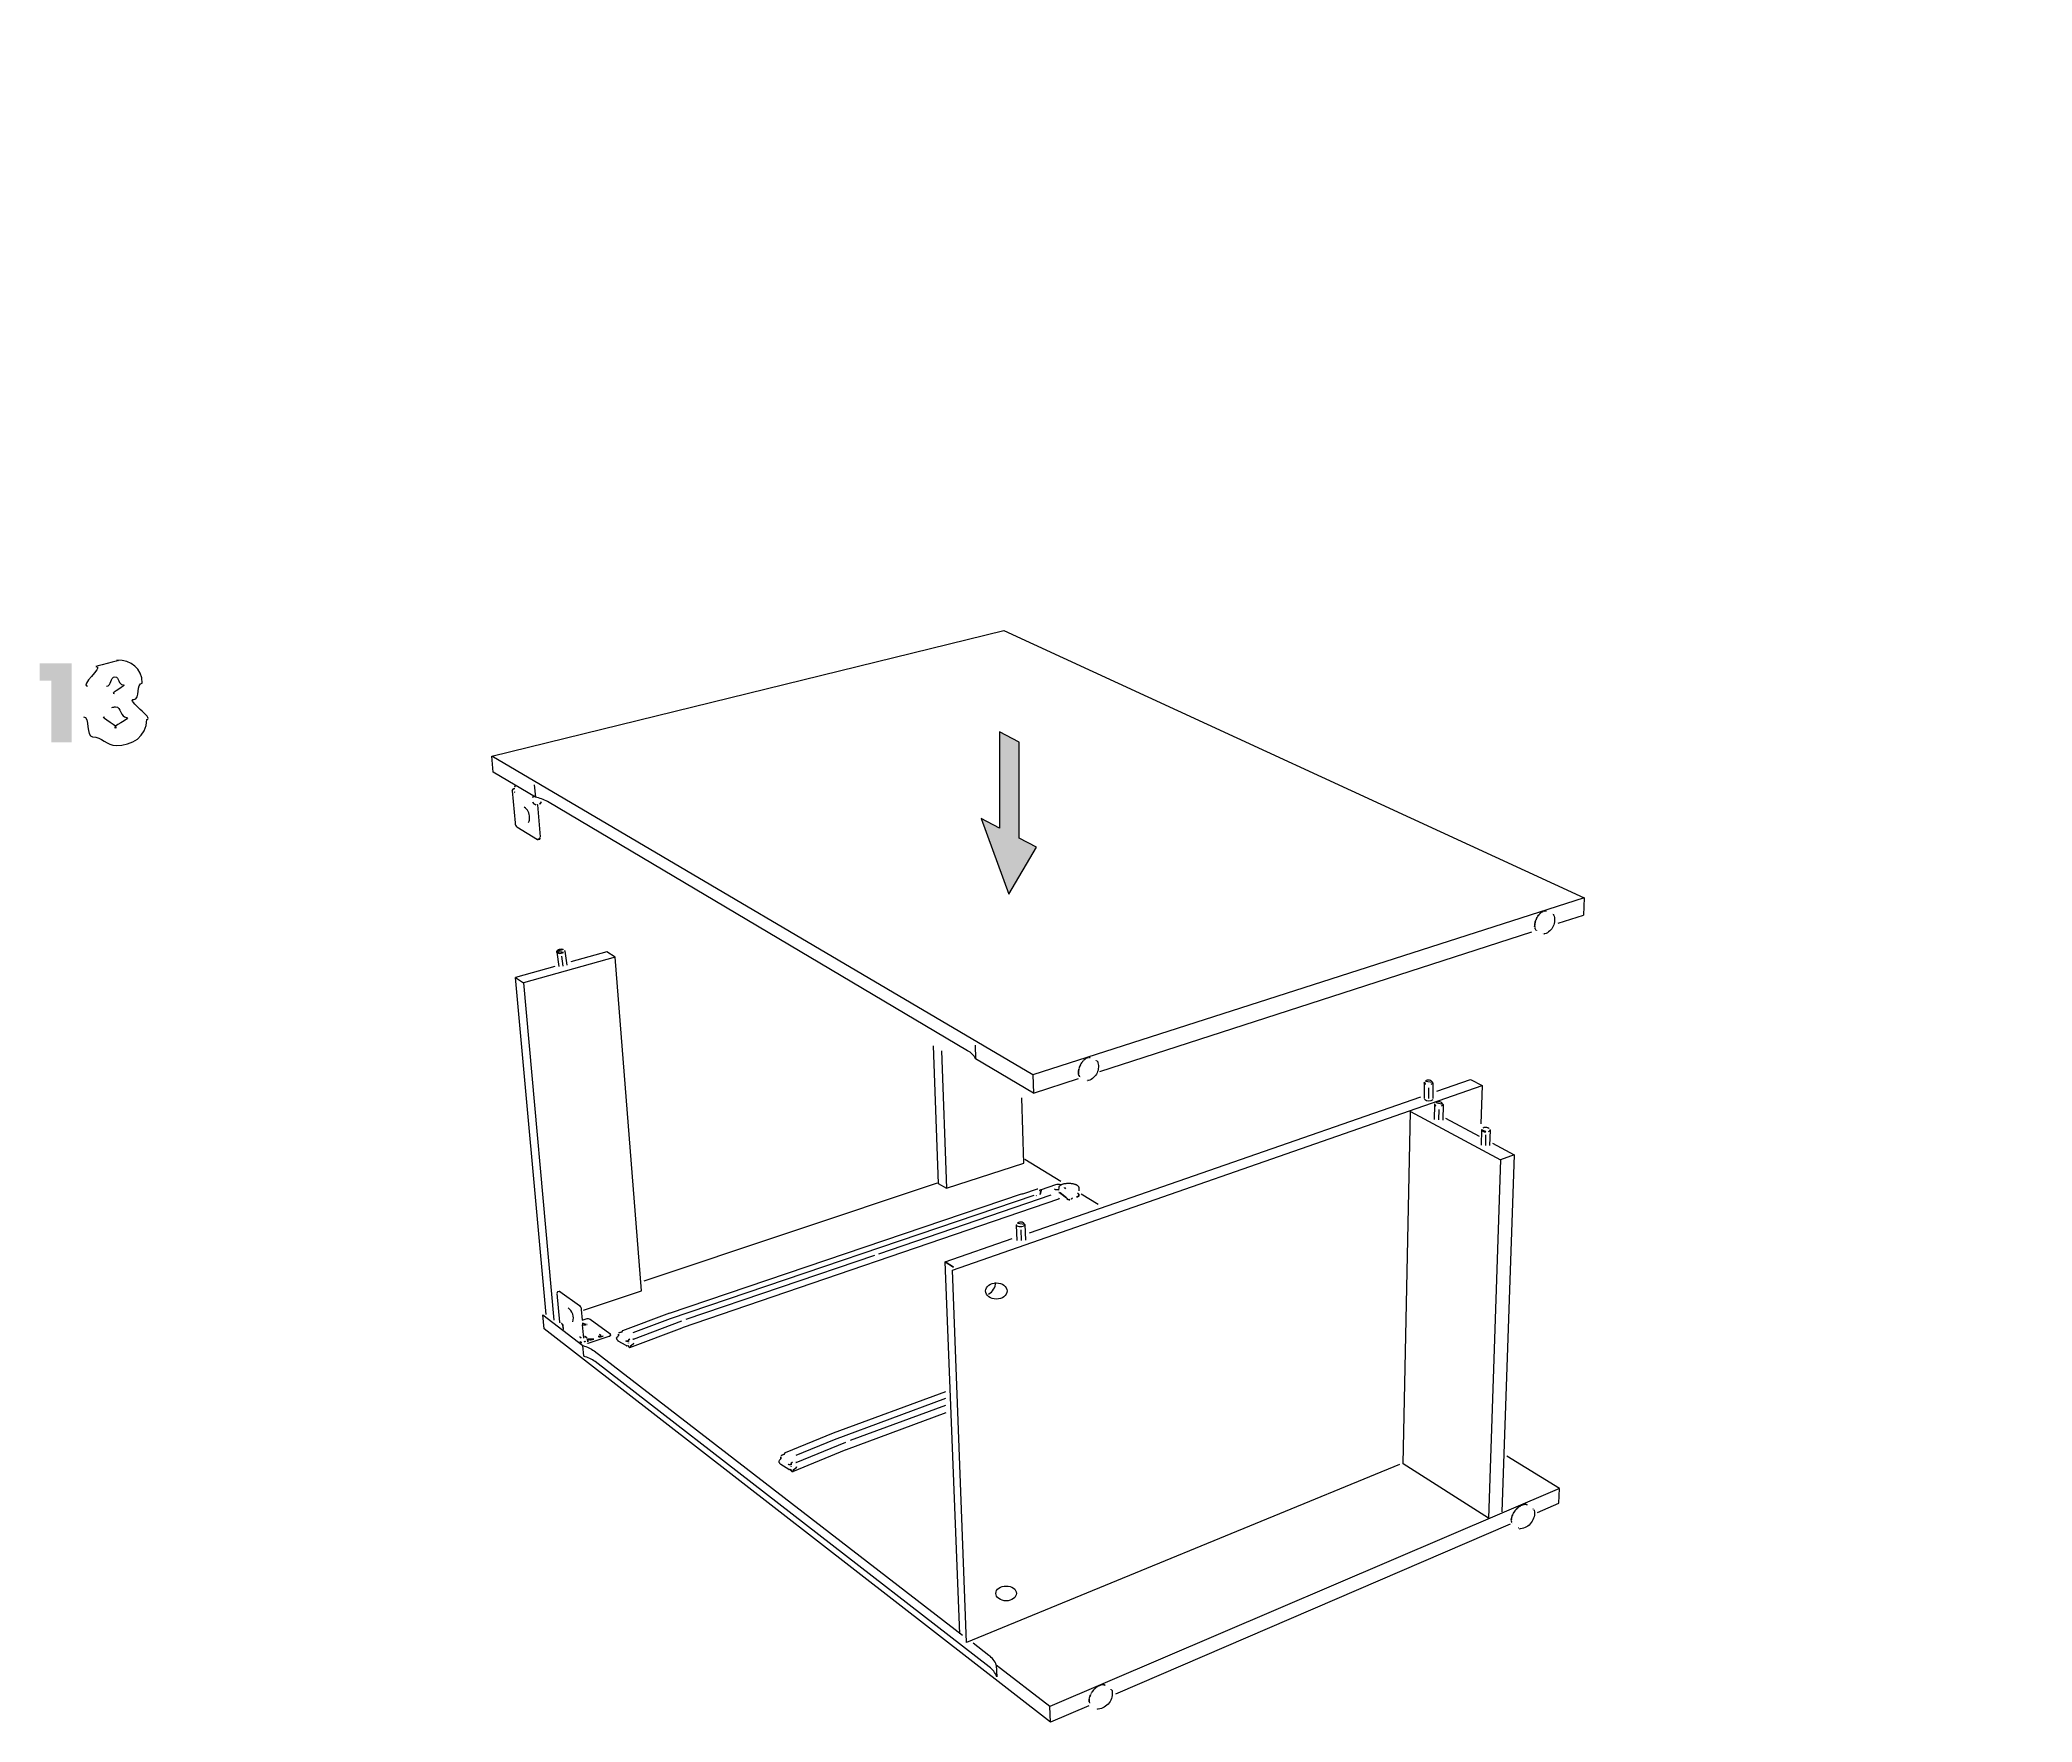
# Model space of a CAD drawing. Header units: metres. Extents: x -30.9 to 24.7, y -10.3 to 6.8.
# Drawn here: x -14.612 to -11.214, y -0.92 to 1.949 of the extents above; entities that cross this region are included whole.
import ezdxf

# ---------------------------------------------------------------- set-up
doc = ezdxf.new("R2010")
doc.units = ezdxf.units.M
doc.header["$MEASUREMENT"] = 0
doc.layers.add('PDF_Working_Num_Penna__7_Num_Penna__7', color=7, linetype='Continuous', lineweight=18)
doc.styles.add('GENERATED_STYLE_1', font='')
doc.styles.get('GENERATED_STYLE_1').set_extended_font_data('Arial')

msp = doc.modelspace()

# ---------------------------------------------------------------- hatches: boundary and pattern name
at = {"layer": 'PDF_Working_Num_Penna__7_Num_Penna__7', "linetype": 'Continuous', "lineweight": 18}
for points in [[(-14.5929, 0.8558), (-14.5929, 0.7504), (-14.5578, 0.7504), (-14.5578, 0.8855), (-14.6123, 0.8855), (-14.6123, 0.8558)], [(-12.9421, 0.5872), (-12.9421, 0.7507), (-12.9754, 0.7683), (-12.9754, 0.6044), (-13.0067, 0.6205), (-12.9596, 0.4918), (-12.9123, 0.5719)]]:
    msp.add_hatch(color=7, dxfattribs=at).paths.add_polyline_path(points)

# ---------------------------------------------------------------- linework, layer by layer
at = {"layer": 'PDF_Working_Num_Penna__7_Num_Penna__7', "color": 7, "linetype": 'Continuous', "lineweight": 18, "flags": 128}
for points in [[(-12.9178, 0.1524), (-13.0164, 0.211, 0.159648), (-13.03, 0.2246), (-13.7465, 0.6496, 0.08361), (-13.7672, 0.657), (-13.839, 0.6997), (-13.8415, 0.7271), (-12.9681, 0.9411), (-11.9786, 0.4852), (-11.9798, 0.456)], [(-13.8066, 0.668), (-13.8017, 0.6132, 0.212842), (-13.7986, 0.6065), (-13.7635, 0.5852)], [(-13.7789, 0.6139, 0.1964), (-13.7771, 0.6226, 0.257965), (-13.7863, 0.6402)], [(-12.0316, 0.4574), (-12.0312, 0.4571), (-12.0309, 0.4569), (-12.0307, 0.4567, -0.430482), (-12.0458, 0.4238), (-12.0465, 0.4239), (-12.0468, 0.4239)], [(-12.8097, 0.2073), (-12.8092, 0.207), (-12.809, 0.2068), (-12.8087, 0.2066, -0.430487), (-12.8239, 0.1737), (-12.8246, 0.1738), (-12.8249, 0.1738)], [(-12.8706, -0.004, 0.133573), (-12.8803, -0.0042), (-12.9046, -0.0124)], [(-13.7288, -0.1861), (-13.7265, -0.1854), (-13.7263, -0.1853), (-13.726, -0.1854), (-13.7257, -0.1855), (-13.7253, -0.1857), (-13.6919, -0.2099, -0.193229), (-13.6889, -0.2164), (-13.6873, -0.2348), (-13.6807, -0.2327, -0.20735), (-13.6736, -0.2331), (-13.6401, -0.2574), (-13.6397, -0.2577), (-13.6395, -0.2581), (-13.6394, -0.2585), (-13.6392, -0.2607)], [(-12.0203, -0.5222), (-12.8896, -0.8939), (-12.9811, -0.8231), (-12.9804, -0.8429, 0.149248), (-12.9931, -0.8263), (-13.6652, -0.3055, 0.095342), (-13.6847, -0.2964), (-13.6862, -0.2783, -0.096061), (-13.6667, -0.2874), (-13.0387, -0.7719)], [(-12.0645, -0.5581), (-12.0641, -0.5586), (-12.0638, -0.5588), (-12.0636, -0.5592, -0.430687), (-12.0872, -0.5909), (-12.0879, -0.5907), (-12.0883, -0.5906)], [(-12.9811, -0.8231, 0.154816), (-12.9937, -0.8066), (-13.0206, -0.7858)], [(-12.7846, -0.8656), (-12.7842, -0.8661), (-12.7839, -0.8663), (-12.7837, -0.8667, -0.430165), (-12.8073, -0.8984), (-12.808, -0.8982), (-12.8084, -0.8981)]]:
    msp.add_lwpolyline(points, format="xyb", dxfattribs=at)
for points in [[(-12.9421, 0.5872), (-12.9421, 0.7507), (-12.9754, 0.7683), (-12.9754, 0.6044), (-13.0067, 0.6205), (-12.9596, 0.4918), (-12.9123, 0.5719)], [(-13.8044, 0.6712), (-13.805, 0.671), (-13.8055, 0.6707), (-13.8059, 0.6703), (-13.8062, 0.6698), (-13.8065, 0.6692), (-13.8066, 0.6687), (-13.8066, 0.668)], [(-13.8044, 0.6712), (-13.8023, 0.6718)], [(-13.8026, 0.6746), (-13.8024, 0.6752), (-13.8021, 0.6757), (-13.8018, 0.6762), (-13.8015, 0.6767)], [(-13.8026, 0.6656), (-13.8024, 0.6656), (-13.8022, 0.6656), (-13.802, 0.6658), (-13.8019, 0.666), (-13.8019, 0.6664)], [(-13.7718, 0.6563), (-13.7717, 0.6569), (-13.7714, 0.6575), (-13.7711, 0.658), (-13.7708, 0.6585)], [(-13.7712, 0.6485), (-13.7711, 0.6481), (-13.771, 0.6476), (-13.7708, 0.6471), (-13.7706, 0.6468), (-13.7704, 0.6464), (-13.7702, 0.6462)], [(-13.7661, 0.6438), (-13.7697, 0.646)], [(-13.7603, 0.6453), (-13.7597, 0.6455), (-13.7591, 0.6459), (-13.7585, 0.6463), (-13.7581, 0.6469), (-13.7577, 0.6475), (-13.7575, 0.6482), (-13.7573, 0.6489)], [(-13.7635, 0.6439), (-13.7635, 0.6441), (-13.7634, 0.6443), (-13.7633, 0.6445), (-13.7631, 0.6446)], [(-13.7635, 0.5852), (-13.7631, 0.585), (-13.7628, 0.5849)], [(-13.7625, 0.5849), (-13.76, 0.5856), (-13.7597, 0.5857), (-13.7594, 0.5859), (-13.7592, 0.5863), (-13.759, 0.5868), (-13.7589, 0.5873), (-13.7588, 0.5879), (-13.7588, 0.5886)], [(-12.0623, 0.4428), (-12.0624, 0.4426), (-12.0625, 0.4424), (-12.0625, 0.4422), (-12.0624, 0.442), (-12.0625, 0.4413)], [(-12.0622, 0.4429), (-12.062, 0.4436)], [(-12.0619, 0.4442), (-12.0619, 0.4444), (-12.0619, 0.4446), (-12.0618, 0.445)], [(-12.0608, 0.4474), (-12.061, 0.4472), (-12.0612, 0.4469), (-12.0612, 0.4467), (-12.0612, 0.4464), (-12.0614, 0.4458)], [(-12.0599, 0.4496), (-12.0601, 0.4495), (-12.0602, 0.4492), (-12.0603, 0.4489), (-12.0603, 0.4487), (-12.0606, 0.4481)], [(-12.0587, 0.4518), (-12.0589, 0.4516), (-12.0591, 0.4515), (-12.0592, 0.4511), (-12.0592, 0.4509), (-12.0596, 0.4503)], [(-12.0575, 0.4538), (-12.0577, 0.4538), (-12.0579, 0.4536), (-12.058, 0.4533), (-12.0581, 0.453), (-12.0585, 0.4524)], [(-12.0562, 0.4558), (-12.0564, 0.4557), (-12.0566, 0.4555), (-12.0567, 0.4553), (-12.0567, 0.455), (-12.0572, 0.4544)], [(-12.0557, 0.4564), (-12.0559, 0.4561)], [(-12.0547, 0.4575), (-12.0549, 0.4575), (-12.0551, 0.4573), (-12.0553, 0.4571), (-12.0553, 0.4568), (-12.0555, 0.4566)], [(-12.0531, 0.4591), (-12.0533, 0.4591), (-12.0535, 0.459), (-12.0537, 0.4588), (-12.0538, 0.4585), (-12.0543, 0.458)], [(-12.0516, 0.4605), (-12.0518, 0.4605), (-12.052, 0.4603), (-12.0521, 0.4601), (-12.0523, 0.4599), (-12.0527, 0.4595)], [(-12.0501, 0.4615), (-12.0504, 0.4614), (-12.0505, 0.4613), (-12.0507, 0.4611), (-12.0512, 0.4607)], [(-12.0485, 0.4624), (-12.0487, 0.4624), (-12.0489, 0.4622), (-12.0491, 0.462), (-12.0495, 0.4618)], [(-12.047, 0.463), (-12.0473, 0.4629), (-12.0475, 0.4627), (-12.048, 0.4625)], [(-12.0456, 0.4633), (-12.0459, 0.4631), (-12.046, 0.463), (-12.0464, 0.4629)], [(-12.0442, 0.4632), (-12.0445, 0.4632), (-12.0446, 0.463), (-12.0449, 0.463)], [(-12.0442, 0.4632), (-12.0433, 0.4628), (-12.0431, 0.463)], [(-12.0329, 0.4582), (-12.033, 0.4584)], [(-12.0628, 0.4387), (-12.0629, 0.4384), (-12.0629, 0.4381), (-12.0629, 0.4379), (-12.0628, 0.4378), (-12.0628, 0.4372)], [(-12.0627, 0.4359), (-12.0629, 0.436), (-12.0629, 0.4362), (-12.0629, 0.4364)], [(-12.0626, 0.4408), (-12.0627, 0.4405), (-12.0628, 0.4402), (-12.0628, 0.44), (-12.0627, 0.4398), (-12.0628, 0.4392)], [(-12.0627, 0.4359), (-12.0626, 0.4354)], [(-12.0625, 0.4342), (-12.0627, 0.4345)], [(-12.0625, 0.4342), (-12.0623, 0.4336)], [(-12.062, 0.4326), (-12.0622, 0.4327), (-12.0622, 0.433)], [(-12.062, 0.4326), (-12.0618, 0.4325), (-12.0616, 0.4321)], [(-12.0614, 0.4313), (-12.0615, 0.4314), (-12.0615, 0.4316)], [(-12.0614, 0.4313), (-12.0611, 0.4311), (-12.0609, 0.4308)], [(-12.0606, 0.4301), (-12.0607, 0.4304)], [(-12.0595, 0.4293), (-12.0597, 0.4295)], [(-12.0493, 0.4248), (-12.0495, 0.4246)], [(-12.0468, 0.4239), (-12.0472, 0.4239)], [(-12.0458, 0.4238), (-12.0456, 0.4238)], [(-12.8342, 0.2057), (-12.8344, 0.2057), (-12.8346, 0.2055), (-12.8347, 0.2052), (-12.8348, 0.2049), (-12.8352, 0.2044)], [(-12.8337, 0.2063), (-12.834, 0.206)], [(-12.8327, 0.2075), (-12.8329, 0.2075), (-12.8331, 0.2073), (-12.8333, 0.207), (-12.8334, 0.2067), (-12.8335, 0.2066)], [(-12.8312, 0.209), (-12.8314, 0.209), (-12.8316, 0.2089), (-12.8317, 0.2087), (-12.8319, 0.2084), (-12.8323, 0.2079)], [(-12.8296, 0.2104), (-12.8298, 0.2104), (-12.83, 0.2103), (-12.8302, 0.2101), (-12.8303, 0.2098), (-12.8307, 0.2094)], [(-12.8281, 0.2114), (-12.8284, 0.2114), (-12.8286, 0.2113), (-12.8287, 0.211), (-12.8292, 0.2107)], [(-12.8266, 0.2123), (-12.8268, 0.2123), (-12.8269, 0.2122), (-12.8271, 0.2119), (-12.8276, 0.2117)], [(-12.8251, 0.2129), (-12.8254, 0.2128), (-12.8256, 0.2126), (-12.826, 0.2124)], [(-12.8236, 0.2132), (-12.8239, 0.2131), (-12.824, 0.2129), (-12.8244, 0.2129)], [(-12.8222, 0.2132), (-12.8225, 0.2131), (-12.8226, 0.213), (-12.8229, 0.213)], [(-12.8222, 0.2132), (-12.8213, 0.2128), (-12.8211, 0.2129)], [(-12.8109, 0.2082), (-12.811, 0.2083)], [(-12.8408, 0.1886), (-12.841, 0.1883), (-12.841, 0.1881), (-12.841, 0.1878), (-12.8408, 0.1877), (-12.8408, 0.1871)], [(-12.8408, 0.1858), (-12.8409, 0.1859), (-12.8409, 0.1861), (-12.8409, 0.1864)], [(-12.8407, 0.1907), (-12.8408, 0.1904), (-12.8408, 0.1901), (-12.8408, 0.1899), (-12.8408, 0.1897), (-12.8408, 0.1892)], [(-12.8408, 0.1858), (-12.8406, 0.1853)], [(-12.8406, 0.1841), (-12.8407, 0.1845)], [(-12.8406, 0.1841), (-12.8403, 0.1836)], [(-12.8403, 0.1927), (-12.8405, 0.1925), (-12.8405, 0.1923), (-12.8405, 0.1921), (-12.8404, 0.1919), (-12.8405, 0.1913)], [(-12.8403, 0.1929), (-12.8401, 0.1935)], [(-12.8401, 0.1825), (-12.8402, 0.1826), (-12.8402, 0.1829)], [(-12.8401, 0.1825), (-12.8399, 0.1824), (-12.8397, 0.1821)], [(-12.8399, 0.1941), (-12.84, 0.1943), (-12.8399, 0.1946), (-12.8398, 0.1949)], [(-12.8388, 0.1973), (-12.839, 0.1971), (-12.8392, 0.1969), (-12.8393, 0.1966), (-12.8392, 0.1964), (-12.8395, 0.1957)], [(-12.8394, 0.1812), (-12.8395, 0.1813), (-12.8395, 0.1815)], [(-12.8394, 0.1812), (-12.8391, 0.181), (-12.8389, 0.1808)], [(-12.8386, 0.1801), (-12.8388, 0.1803)], [(-12.838, 0.1996), (-12.8381, 0.1994), (-12.8383, 0.1991), (-12.8384, 0.1989), (-12.8384, 0.1986), (-12.8386, 0.198)], [(-12.8376, 0.1793), (-12.8377, 0.1794)], [(-12.8368, 0.2018), (-12.837, 0.2016), (-12.8372, 0.2014), (-12.8373, 0.2011), (-12.8373, 0.2008), (-12.8376, 0.2002)], [(-12.8356, 0.2038), (-12.8358, 0.2037), (-12.836, 0.2035), (-12.8361, 0.2032), (-12.8361, 0.2029), (-12.8365, 0.2024)], [(-12.8273, 0.1747), (-12.8275, 0.1746)], [(-12.8249, 0.1738), (-12.8253, 0.1738)], [(-12.8239, 0.1737), (-12.8237, 0.1738)], [(-12.9369, -0.0194), (-12.9373, -0.0193), (-12.9376, -0.0193)], [(-12.9365, -0.0202), (-12.9366, -0.0195)], [(-12.9129, -0.0225), (-12.9125, -0.0226)], [(-12.9072, -0.0133), (-12.9071, -0.0135), (-12.9069, -0.0135)], [(-12.907, -0.0132), (-12.905, -0.0125)], [(-12.9048, -0.0133), (-12.9064, -0.0208)], [(-12.905, -0.0125), (-12.9048, -0.0124)], [(-12.8741, -0.0169), (-12.8745, -0.017)], [(-12.8743, -0.028), (-12.8741, -0.0279), (-12.874, -0.0277), (-12.8739, -0.0274), (-12.8738, -0.0271), (-12.8738, -0.0267)], [(-12.8613, -0.0265), (-12.872, -0.0179), (-12.8725, -0.0176), (-12.873, -0.0173), (-12.8735, -0.0171)], [(-12.8629, -0.0106), (-12.8635, -0.0102), (-12.8639, -0.0099), (-12.8643, -0.0095), (-12.8646, -0.0092), (-12.8647, -0.0088)], [(-12.8602, -0.0272), (-12.8606, -0.027), (-12.8609, -0.0267)], [(-12.8606, -0.0281), (-12.8603, -0.0283), (-12.8601, -0.0284), (-12.8598, -0.0285), (-12.8596, -0.0286), (-12.8593, -0.0287), (-12.859, -0.0288), (-12.8587, -0.0291), (-12.8583, -0.0293), (-12.8579, -0.0295)], [(-12.8574, -0.0295), (-12.8569, -0.0295), (-12.8564, -0.0295), (-12.8559, -0.0294), (-12.8554, -0.0292)], [(-12.8535, -0.0286), (-12.8531, -0.0284), (-12.8527, -0.0282), (-12.8522, -0.0279), (-12.8519, -0.0275), (-12.8515, -0.0271), (-12.851, -0.0265)], [(-12.8439, -0.0246), (-12.8441, -0.0245)], [(-12.8422, -0.0246), (-12.8423, -0.0247), (-12.8427, -0.0248), (-12.843, -0.0248), (-12.8432, -0.0248), (-12.8436, -0.0248), (-12.8439, -0.0246)], [(-12.8427, -0.0182), (-12.8422, -0.0185), (-12.8416, -0.0188), (-12.8411, -0.0192), (-12.8407, -0.0196), (-12.8404, -0.02), (-12.8402, -0.0204)], [(-12.8402, -0.0209), (-12.8402, -0.0225), (-12.8403, -0.0228), (-12.8405, -0.0232), (-12.8408, -0.0236), (-12.8411, -0.024), (-12.8416, -0.0243)], [(-13.0682, -0.1353), (-13.0543, -0.1445)], [(-13.7288, -0.1861), (-13.7291, -0.1863), (-13.7293, -0.1865), (-13.7296, -0.1869), (-13.7297, -0.1874), (-13.7298, -0.1879), (-13.7298, -0.1885)], [(-13.722, -0.2407), (-13.7222, -0.2406), (-13.7224, -0.2406), (-13.7225, -0.2409), (-13.7224, -0.2412), (-13.7222, -0.2413), (-13.7221, -0.2414)], [(-13.7206, -0.2432), (-13.7206, -0.2429), (-13.7207, -0.2425), (-13.7208, -0.2421), (-13.721, -0.2418), (-13.7214, -0.2418), (-13.7217, -0.2417)], [(-13.721, -0.2418), (-13.7212, -0.2415), (-13.7214, -0.2412), (-13.7215, -0.2411)], [(-13.7206, -0.2432), (-13.7199, -0.2501), (-13.7196, -0.2506), (-13.7193, -0.2509)], [(-13.6907, -0.2636), (-13.6909, -0.2635), (-13.6912, -0.2635), (-13.6913, -0.2636), (-13.6914, -0.2638), (-13.6915, -0.2642)], [(-13.6908, -0.2714), (-13.6906, -0.2718), (-13.6903, -0.2722)], [(-13.6907, -0.2636), (-13.6903, -0.264), (-13.6901, -0.2642), (-13.69, -0.2644), (-13.6898, -0.2646), (-13.6896, -0.2649), (-13.6893, -0.2653), (-13.6892, -0.2655), (-13.6891, -0.2656), (-13.6889, -0.2658)], [(-13.6868, -0.2399), (-13.6866, -0.2429), (-13.6856, -0.243), (-13.6845, -0.2431), (-13.6835, -0.243), (-13.6824, -0.2429), (-13.6814, -0.2428), (-13.6804, -0.2425)], [(-13.6838, -0.2715), (-13.6834, -0.2714), (-13.6829, -0.2714), (-13.6824, -0.2714), (-13.6821, -0.2718)], [(-13.6792, -0.2651), (-13.6817, -0.2632), (-13.6821, -0.2629), (-13.6826, -0.2628), (-13.6831, -0.2627), (-13.6836, -0.2628)], [(-13.6824, -0.2714), (-13.6826, -0.2709), (-13.6827, -0.2704)], [(-13.6794, -0.2422), (-13.679, -0.2421)], [(-13.6782, -0.2668), (-13.6778, -0.2716), (-13.6777, -0.2718), (-13.6776, -0.272)], [(-13.6577, -0.2594), (-13.6557, -0.2606)], [(-13.6392, -0.2607), (-13.6392, -0.2611), (-13.6394, -0.2615), (-13.6397, -0.2618), (-13.6401, -0.2622), (-13.6406, -0.2625), (-13.6412, -0.2628)], [(-13.6257, -0.2621), (-13.6285, -0.2643), (-13.6286, -0.2646)], [(-13.6254, -0.2618), (-13.6254, -0.2613), (-13.6254, -0.2608), (-13.6254, -0.2603), (-13.6254, -0.2598), (-13.6254, -0.2594), (-13.6254, -0.259), (-13.6254, -0.2587)], [(-13.625, -0.2566), (-13.6194, -0.2545)], [(-13.6186, -0.2528), (-13.6189, -0.2529), (-13.619, -0.2531), (-13.6192, -0.2534), (-13.6193, -0.2537), (-13.6194, -0.254)], [(-13.6128, -0.2704), (-13.6135, -0.2701)], [(-13.6086, -0.2698), (-13.6085, -0.2712), (-13.6095, -0.2712), (-13.6104, -0.271), (-13.6113, -0.2709), (-13.6121, -0.2707)], [(-13.6086, -0.2698), (-13.6086, -0.2694)], [(-13.6084, -0.269), (-13.6079, -0.268), (-13.6076, -0.2677), (-13.6073, -0.2674), (-13.6069, -0.2672), (-13.6065, -0.267), (-13.606, -0.267)], [(-13.6, -0.2673), (-13.6003, -0.2674), (-13.6005, -0.2674), (-13.6008, -0.2674)], [(-13.69, -0.2724), (-13.6896, -0.2727), (-13.6891, -0.2729), (-13.6886, -0.2729), (-13.6881, -0.2729)], [(-13.6791, -0.2741), (-13.6787, -0.2743), (-13.6781, -0.2745)], [(-13.6121, -0.2782), (-13.6117, -0.2784), (-13.6114, -0.2785), (-13.611, -0.2785)], [(-13.6107, -0.2784), (-13.6099, -0.2781), (-13.6102, -0.2781)], [(-13.6107, -0.2784), (-13.6105, -0.2783)], [(-13.6071, -0.2811), (-13.6075, -0.2808), (-13.6079, -0.2804), (-13.6083, -0.28), (-13.6086, -0.2795), (-13.609, -0.279), (-13.6092, -0.2787), (-13.6094, -0.2784), (-13.6097, -0.2782)], [(-13.6085, -0.2742), (-13.6085, -0.2739), (-13.6084, -0.2736), (-13.6084, -0.2734)], [(-13.6071, -0.2811), (-13.6067, -0.2813), (-13.6063, -0.2814), (-13.6059, -0.2814)], [(-13.6055, -0.2813), (-13.6052, -0.2812), (-13.605, -0.2809), (-13.6048, -0.2806), (-13.6046, -0.2802), (-13.6045, -0.2798)], [(-13.6002, -0.2755), (-13.6046, -0.2791), (-13.6046, -0.2789), (-13.6047, -0.2786), (-13.6048, -0.2784)], [(-13.6002, -0.2755), (-13.5999, -0.2753), (-13.5996, -0.2749), (-13.5995, -0.2746), (-13.5993, -0.2743)], [(-13.3487, -0.4716), (-13.3515, -0.4741), (-13.3516, -0.4744)], [(-13.3484, -0.4713), (-13.3485, -0.4715)], [(-13.3484, -0.4713), (-13.3484, -0.4708), (-13.3484, -0.4703), (-13.3484, -0.4697), (-13.3484, -0.4691), (-13.3484, -0.4687), (-13.3484, -0.4682), (-13.3484, -0.4679)], [(-13.3482, -0.4659), (-13.348, -0.4656)], [(-13.3479, -0.4655), (-13.3422, -0.4632)], [(-13.3414, -0.4613), (-13.3417, -0.4615), (-13.3418, -0.4617), (-13.342, -0.4619), (-13.3421, -0.4623), (-13.3422, -0.4627)], [(-13.3354, -0.4809), (-13.3361, -0.4806)], [(-13.3311, -0.4803), (-13.331, -0.4818), (-13.332, -0.4818), (-13.3329, -0.4816), (-13.3339, -0.4814), (-13.3347, -0.4812)], [(-13.3347, -0.4896), (-13.3343, -0.4898), (-13.334, -0.4899), (-13.3336, -0.4899)], [(-13.3333, -0.4898), (-13.3331, -0.4898)], [(-13.3332, -0.4898), (-13.3325, -0.4895), (-13.3327, -0.4895)], [(-13.3296, -0.4928), (-13.33, -0.4925), (-13.3304, -0.4921), (-13.3308, -0.4916), (-13.3312, -0.4911), (-13.3315, -0.4905), (-13.3317, -0.4902), (-13.332, -0.4899), (-13.3322, -0.4896)], [(-13.3311, -0.4803), (-13.3311, -0.4798)], [(-13.331, -0.4851), (-13.331, -0.4848), (-13.331, -0.4845), (-13.331, -0.4842)], [(-13.3309, -0.4794), (-13.3304, -0.4783), (-13.3301, -0.4779), (-13.3298, -0.4776), (-13.3294, -0.4773), (-13.3289, -0.4772), (-13.3284, -0.4771)], [(-13.3296, -0.4928), (-13.3291, -0.493), (-13.3287, -0.4932), (-13.3283, -0.4932)], [(-13.328, -0.4931), (-13.3277, -0.4929), (-13.3274, -0.4926), (-13.3272, -0.4923), (-13.327, -0.4919), (-13.327, -0.4913)], [(-13.3225, -0.4866), (-13.327, -0.4906), (-13.327, -0.4904), (-13.3271, -0.4901), (-13.3272, -0.4898)], [(-13.3223, -0.4774), (-13.3226, -0.4775), (-13.3229, -0.4775), (-13.3231, -0.4775)], [(-13.3225, -0.4866), (-13.3222, -0.4863), (-13.3219, -0.486), (-13.3217, -0.4856), (-13.3216, -0.4852)], [(-12.1027, -0.5761), (-12.1028, -0.5756)], [(-12.1026, -0.5742), (-12.1027, -0.574), (-12.1027, -0.5738), (-12.1026, -0.5735)], [(-12.1027, -0.5761), (-12.1026, -0.5767)], [(-12.1026, -0.5779), (-12.1027, -0.5777), (-12.1026, -0.5774)], [(-12.1026, -0.5742), (-12.1025, -0.5748)], [(-12.102, -0.5712), (-12.1022, -0.5715), (-12.1023, -0.5717), (-12.1023, -0.572), (-12.1022, -0.5722), (-12.1023, -0.5728)], [(-12.1014, -0.569), (-12.1015, -0.5692), (-12.1017, -0.5696), (-12.1017, -0.5698), (-12.1017, -0.57), (-12.1019, -0.5706)], [(-12.1006, -0.5669), (-12.1007, -0.5671), (-12.1008, -0.5673), (-12.1009, -0.5675), (-12.1008, -0.5678), (-12.1011, -0.5684)], [(-12.1005, -0.5667), (-12.1001, -0.5661)], [(-12.0998, -0.5655), (-12.0998, -0.5652), (-12.0997, -0.565), (-12.0995, -0.5647)], [(-12.0979, -0.5623), (-12.0982, -0.5624), (-12.0984, -0.5627), (-12.0985, -0.5629), (-12.0985, -0.5632), (-12.0989, -0.5639)], [(-12.0965, -0.5601), (-12.0967, -0.5602), (-12.0969, -0.5605), (-12.0971, -0.5607), (-12.0971, -0.561), (-12.0975, -0.5616)], [(-12.0947, -0.558), (-12.095, -0.5582), (-12.0952, -0.5583), (-12.0954, -0.5586), (-12.0955, -0.5589), (-12.096, -0.5595)], [(-12.093, -0.5561), (-12.0932, -0.5562), (-12.0934, -0.5563), (-12.0936, -0.5566), (-12.0938, -0.5569), (-12.0943, -0.5574)], [(-12.0911, -0.5544), (-12.0913, -0.5544), (-12.0916, -0.5546), (-12.0917, -0.5548), (-12.0919, -0.5551), (-12.0925, -0.5556)], [(-12.0891, -0.5528), (-12.0893, -0.5528), (-12.0896, -0.5529), (-12.0898, -0.5532), (-12.0899, -0.5534), (-12.0902, -0.5536), (-12.0904, -0.5538), (-12.0908, -0.5541)], [(-12.0871, -0.5515), (-12.0873, -0.5515), (-12.0875, -0.5516), (-12.0878, -0.5517), (-12.088, -0.552), (-12.0885, -0.5524)], [(-12.0851, -0.5504), (-12.0853, -0.5503), (-12.0856, -0.5504), (-12.0858, -0.5506), (-12.086, -0.5509), (-12.0865, -0.5512)], [(-12.0833, -0.5496), (-12.0836, -0.5496), (-12.0838, -0.5497), (-12.084, -0.5499), (-12.0846, -0.5502)], [(-12.0814, -0.549), (-12.0816, -0.549), (-12.0819, -0.5491), (-12.0821, -0.5493), (-12.0826, -0.5494)], [(-12.0797, -0.5487), (-12.08, -0.5488), (-12.0803, -0.5489), (-12.0808, -0.5491)], [(-12.078, -0.5487), (-12.0784, -0.5488), (-12.0786, -0.5489), (-12.079, -0.5489)], [(-12.0766, -0.5491), (-12.0769, -0.5491), (-12.0771, -0.5492), (-12.0773, -0.5491)], [(-12.0766, -0.5491), (-12.0757, -0.5497), (-12.0755, -0.5496)], [(-12.0656, -0.557), (-12.0657, -0.5568)], [(-12.1026, -0.5779), (-12.1024, -0.5781), (-12.1023, -0.5784)], [(-12.1022, -0.5794), (-12.1023, -0.5793), (-12.1022, -0.5791)], [(-12.1022, -0.5794), (-12.1019, -0.5797), (-12.1017, -0.58)], [(-12.1016, -0.5808), (-12.1017, -0.5805)], [(-12.1006, -0.5819), (-12.1008, -0.5817)], [(-12.0907, -0.5891), (-12.0909, -0.5892)], [(-12.0883, -0.5906), (-12.0887, -0.5905)], [(-12.0872, -0.5909), (-12.087, -0.5909)], [(-12.8228, -0.8836), (-12.8229, -0.8831)], [(-12.8227, -0.8817), (-12.8228, -0.8815), (-12.8228, -0.8813), (-12.8227, -0.881)], [(-12.8227, -0.8817), (-12.8227, -0.8823)], [(-12.8221, -0.8787), (-12.8223, -0.879), (-12.8224, -0.8792), (-12.8224, -0.8795), (-12.8223, -0.8796), (-12.8224, -0.8803)], [(-12.8215, -0.8765), (-12.8216, -0.8767), (-12.8218, -0.8771), (-12.8218, -0.8773), (-12.8218, -0.8775), (-12.8219, -0.8781)], [(-12.8207, -0.8744), (-12.8208, -0.8746), (-12.8209, -0.8748), (-12.821, -0.875), (-12.8209, -0.8752), (-12.8212, -0.8759)], [(-12.8206, -0.8743), (-12.8202, -0.8736)], [(-12.8199, -0.873), (-12.8199, -0.8727), (-12.8198, -0.8725), (-12.8196, -0.8722)], [(-12.818, -0.8698), (-12.8183, -0.8699), (-12.8185, -0.8702), (-12.8186, -0.8704), (-12.8186, -0.8707), (-12.819, -0.8713)], [(-12.8166, -0.8676), (-12.8168, -0.8677), (-12.817, -0.868), (-12.8172, -0.8682), (-12.8172, -0.8685), (-12.8176, -0.8691)], [(-12.8148, -0.8655), (-12.8151, -0.8657), (-12.8153, -0.8658), (-12.8155, -0.8661), (-12.8156, -0.8664), (-12.8161, -0.867)], [(-12.8131, -0.8636), (-12.8133, -0.8637), (-12.8135, -0.8638), (-12.8137, -0.8641), (-12.8139, -0.8644), (-12.8144, -0.8649)], [(-12.8112, -0.8619), (-12.8114, -0.8619), (-12.8117, -0.8621), (-12.8118, -0.8623), (-12.812, -0.8626), (-12.8126, -0.8631)], [(-12.8105, -0.8613), (-12.8109, -0.8616)], [(-12.8092, -0.8603), (-12.8094, -0.8603), (-12.8097, -0.8604), (-12.8099, -0.8607), (-12.81, -0.8609), (-12.8103, -0.8611)], [(-12.8072, -0.859), (-12.8074, -0.859), (-12.8076, -0.8591), (-12.8079, -0.8592), (-12.8081, -0.8595), (-12.8086, -0.8599)], [(-12.8052, -0.8579), (-12.8054, -0.8578), (-12.8057, -0.8579), (-12.8059, -0.8581), (-12.8061, -0.8583), (-12.8067, -0.8587)], [(-12.8034, -0.8571), (-12.8037, -0.8571), (-12.8039, -0.8572), (-12.8041, -0.8574), (-12.8047, -0.8577)], [(-12.8015, -0.8565), (-12.8017, -0.8565), (-12.802, -0.8566), (-12.8022, -0.8568), (-12.8027, -0.8569)], [(-12.7998, -0.8562), (-12.8001, -0.8563), (-12.8004, -0.8564), (-12.8009, -0.8566)], [(-12.7981, -0.8562), (-12.7985, -0.8563), (-12.7987, -0.8564), (-12.7991, -0.8564)], [(-12.7967, -0.8566), (-12.797, -0.8566), (-12.7972, -0.8567), (-12.7974, -0.8566)], [(-12.7967, -0.8566), (-12.7958, -0.8572), (-12.7955, -0.8571)], [(-12.7857, -0.8645), (-12.7858, -0.8643)], [(-12.8228, -0.8836), (-12.8227, -0.8842)], [(-12.8227, -0.8854), (-12.8228, -0.8852), (-12.8227, -0.8849)], [(-12.8227, -0.8854), (-12.8225, -0.8855), (-12.8224, -0.8859)], [(-12.8223, -0.8869), (-12.8224, -0.8868), (-12.8223, -0.8866)], [(-12.8223, -0.8869), (-12.822, -0.8872), (-12.8218, -0.8875)], [(-12.8217, -0.8883), (-12.8218, -0.888)], [(-12.8207, -0.8894), (-12.8209, -0.8893)], [(-12.8108, -0.8966), (-12.811, -0.8967)], [(-12.8084, -0.8981), (-12.8088, -0.898)], [(-12.8073, -0.8984), (-12.8071, -0.8984)]]:
    msp.add_lwpolyline(points, close=True, dxfattribs=at)
for points in [[(-12.9187, 0.1838), (-13.8415, 0.7271)], [(-13.769, 0.6779), (-13.7672, 0.657)], [(-13.7635, 0.6439), (-13.7588, 0.5893)], [(-11.9786, 0.4852), (-12.9187, 0.1838), (-12.9178, 0.1524)], [(-12.0228, 0.442), (-11.9798, 0.456)], [(-12.8042, 0.1891), (-12.0678, 0.4275)], [(-13.6309, 0.3843), (-13.7872, 0.3405)], [(-13.7306, 0.3928), (-13.7272, 0.3683)], [(-13.7227, 0.386), (-13.7204, 0.3691)], [(-13.7169, 0.3947), (-13.7136, 0.3704)], [(-13.5859, -0.1848), (-13.6309, 0.3843), (-13.645, 0.3933), (-13.7068, 0.376)], [(-13.7337, 0.3685), (-13.8011, 0.3497)], [(-13.8011, 0.3497), (-13.7872, 0.3405), (-13.7354, -0.2347)], [(-13.7488, -0.225), (-13.8011, 0.3497)], [(-13.0889, 0.2332), (-13.0801, -0.0015)], [(-13.0744, 0.2242), (-13.0658, -0.01)], [(-13.0172, 0.2342), (-13.0164, 0.211)], [(-12.9178, 0.1524), (-12.8407, 0.1773)], [(-12.2368, 0.17), (-12.2365, 0.1434)], [(-12.2296, 0.1559), (-12.1723, 0.1756)], [(-12.1723, 0.1756), (-12.1526, 0.1654)], [(-13.0556, -0.1494), (-12.1526, 0.1654)], [(-12.9339, 0.033), (-12.9373, 0.1441)], [(-12.9247, -0.0857), (-12.2568, 0.1458)], [(-12.2516, 0.1698), (-12.2513, 0.1434)], [(-12.2441, 0.1615), (-12.2439, 0.1432)], [(-12.1526, 0.1654), (-12.1546, 0.0999)], [(-12.2873, -0.4798), (-12.2747, 0.121)], [(-12.2745, 0.1212), (-12.1213, 0.0385)], [(-12.2337, 0.1331), (-12.2345, 0.1072)], [(-12.2266, 0.1246), (-12.2271, 0.1066)], [(-12.2189, 0.1327), (-12.2197, 0.1065)], [(-12.2152, 0.1098), (-12.1576, 0.079)], [(-12.1537, 0.0896), (-12.1544, 0.0636)], [(-12.1465, 0.0811), (-12.147, 0.0631)], [(-12.1389, 0.0891), (-12.1397, 0.063)], [(-12.871, 0.0014), (-12.9326, 0.0393)], [(-12.1213, 0.0385), (-12.1418, -0.5726)], [(-12.135, 0.0668), (-12.0977, 0.0469)], [(-12.0977, 0.0469), (-12.1213, 0.0385)], [(-12.0977, 0.0469), (-12.1189, -0.562)], [(-13.0801, -0.0015), (-13.0658, -0.01), (-12.9339, 0.033)], [(-12.9173, -0.0222), (-13.537, -0.2327), (-13.6007, -0.2567)], [(-13.0817, -0.0014), (-13.5822, -0.1683)], [(-13.5385, -0.2227), (-12.938, -0.0194)], [(-13.5162, -0.2475), (-12.8742, -0.028)], [(-13.1813, -0.1215), (-12.8872, -0.0213)], [(-12.9101, -0.0114), (-12.9106, -0.0115), (-12.9111, -0.0116), (-12.9365, -0.0202)], [(-12.8742, -0.0133), (-12.8741, -0.0088), (-12.8741, -0.0084), (-12.874, -0.0079), (-12.8738, -0.0075), (-12.8736, -0.007), (-12.8734, -0.0066), (-12.873, -0.006), (-12.8725, -0.0055), (-12.8721, -0.0051), (-12.8715, -0.0046), (-12.8708, -0.0042), (-12.8702, -0.0038), (-12.8695, -0.0035), (-12.8688, -0.0032), (-12.868, -0.0028), (-12.8671, -0.0026), (-12.8662, -0.0023), (-12.8652, -0.002), (-12.8642, -0.0018), (-12.8631, -0.0016), (-12.8621, -0.0015), (-12.861, -0.0014), (-12.86, -0.0013), (-12.8589, -0.0013), (-12.8578, -0.0012), (-12.8567, -0.0013), (-12.8556, -0.0013), (-12.8546, -0.0014), (-12.8535, -0.0015), (-12.8525, -0.0016), (-12.8515, -0.0018), (-12.8505, -0.002), (-12.8495, -0.0022), (-12.8486, -0.0025), (-12.8476, -0.0027), (-12.8467, -0.003), (-12.8459, -0.0033), (-12.8451, -0.0037), (-12.8444, -0.0041), (-12.8437, -0.0045), (-12.843, -0.0049), (-12.8424, -0.0054), (-12.8418, -0.0059), (-12.8414, -0.0064), (-12.841, -0.0069), (-12.8406, -0.0074), (-12.8404, -0.008), (-12.8402, -0.0085), (-12.8401, -0.0091), (-12.8401, -0.0096), (-12.8402, -0.0141)], [(-12.8074, -0.0377), (-12.8363, -0.0199)], [(-13.0435, -0.7696), (-13.0682, -0.1353), (-12.9539, -0.0956)], [(-12.9472, -0.0726), (-12.946, -0.099)], [(-12.9394, -0.0807), (-12.9386, -0.099)], [(-12.9324, -0.0719), (-12.9312, -0.0985)], [(-13.5098, -0.2334), (-13.1883, -0.1239)], [(-13.0316, -0.7844), (-13.0556, -0.1494)], [(-13.7247, -0.2396), (-13.7249, -0.2393), (-13.7251, -0.239), (-13.7253, -0.2387), (-13.7254, -0.2382), (-13.7298, -0.1892)], [(-13.6849, -0.2178), (-13.5859, -0.1848)], [(-13.7544, -0.2257), (-13.6862, -0.2783)], [(-13.7522, -0.2495), (-13.7544, -0.2257)], [(-13.5386, -0.2227), (-13.6186, -0.2528)], [(-13.6, -0.2673), (-13.5174, -0.236)], [(-12.8235, -0.8924), (-12.8888, -0.9205), (-13.7522, -0.2495)], [(-13.6846, -0.2657), (-13.6866, -0.2429)], [(-13.6419, -0.263), (-13.6775, -0.2745)], [(-13.6121, -0.2782), (-13.6258, -0.2704), (-13.6262, -0.2701), (-13.6267, -0.2697), (-13.6271, -0.2692), (-13.6275, -0.2686), (-13.6279, -0.268), (-13.6281, -0.2674), (-13.6284, -0.2668), (-13.6285, -0.2661), (-13.6286, -0.2655), (-13.6286, -0.2648)], [(-13.6058, -0.2813), (-13.517, -0.2477)], [(-13.0675, -0.3687), (-13.2577, -0.4389), (-13.323, -0.4657)], [(-13.0678, -0.3573), (-13.2594, -0.4278)], [(-13.2364, -0.4554), (-13.0663, -0.3922)], [(-13.2299, -0.4397), (-13.0674, -0.3796)], [(-13.2594, -0.4278), (-13.3414, -0.4613)], [(-13.3347, -0.4896), (-13.3487, -0.4809), (-13.3492, -0.4805), (-13.3496, -0.4801), (-13.3501, -0.4795), (-13.3505, -0.479), (-13.3508, -0.4783), (-13.3511, -0.4776), (-13.3514, -0.4769), (-13.3515, -0.4762), (-13.3516, -0.4755), (-13.3516, -0.4746)], [(-13.3283, -0.4931), (-13.2373, -0.4556)], [(-13.3223, -0.4774), (-13.2376, -0.4427)], [(-12.0203, -0.5222), (-12.1102, -0.4669)], [(-12.2933, -0.4812), (-13.0316, -0.7844)], [(-12.1418, -0.5726), (-12.2873, -0.4798)], [(-12.0579, -0.5629), (-12.0214, -0.5472), (-12.0203, -0.5222)], [(-12.1044, -0.5829), (-12.7775, -0.8726)], [(-12.8888, -0.9205), (-12.8896, -0.8939)]]:
    msp.add_lwpolyline(points, dxfattribs=at)
for points in [[(-13.7304, 0.3937), (-13.7288, 0.396, -0.120131), (-13.7275, 0.3971, -0.082373), (-13.7244, 0.3981, -0.085371), (-13.7211, 0.398, -0.12475), (-13.7195, 0.3973)], [(-13.7301, 0.392, 0.121588), (-13.7279, 0.391, 0.080169), (-13.7234, 0.3909, 0.080462), (-13.719, 0.3922, 0.119744)], [(-12.2513, 0.1707, 0.409781), (-12.2512, 0.1688, 0.12097), (-12.249, 0.1675, 0.163684)], [(-12.2371, 0.1709), (-12.2392, 0.1731, 0.117768), (-12.2408, 0.1741, 0.165678), (-12.2477, 0.174, 0.121265), (-12.2493, 0.173)], [(-12.2193, 0.1336), (-12.2212, 0.1358, 0.114346), (-12.2228, 0.1369, 0.080048), (-12.2262, 0.1375, 0.08328), (-12.2296, 0.1371, 0.123478), (-12.2313, 0.1361)], [(-12.2333, 0.1321, 0.116429), (-12.2312, 0.1307, 0.161822)], [(-12.1537, 0.0896, 0.181036), (-12.1533, 0.0886, 0.118046), (-12.1511, 0.0872, 0.082154), (-12.1464, 0.0863, 0.07941)], [(-12.1427, 0.0933, -0.112868), (-12.1411, 0.0923)], [(-12.8742, -0.0127, -0.128055), (-12.882, -0.0117)], [(-12.9328, -0.071), (-12.9349, -0.0689, 0.114617), (-12.9365, -0.068, 0.085271), (-12.94, -0.0676, 0.087254), (-12.9434, -0.0683, 0.126766), (-12.945, -0.0694)], [(-13.6782, -0.2673), (-13.6776, -0.2675), (-13.6769, -0.2677), (-13.6762, -0.2679, 0.125794), (-13.6679, -0.2674), (-13.6675, -0.2673)], [(-13.6603, -0.2628, 0.121957), (-13.6519, -0.2623), (-13.6516, -0.2622)]]:
    msp.add_lwpolyline(points, format="xyb", close=True, dxfattribs=at)
at = {"layer": 'PDF_Working_Num_Penna__7_Num_Penna__7', "color": 7, "linetype": 'Continuous', "lineweight": 18}
for centre, radius, start, end in [((-12.2434, 0.1516), 0.0123, 232.9402, 306.8291), ((-12.2202, 0.1327), 0.00129, 311.6902, 357.9075), ((-12.1465, 0.0835), 0.0105, 87.966, 107.0155), ((-12.9459, -0.0725), 0.00127, 138.8951, 226.124), ((-12.9403, -0.0605), 0.0149, 253.8011, 290.9714), ((-13.0052, -0.1704), 0.0229, 297.9633, 359.8697), ((-13.7238, -0.2312), 0.0214, 341.9937, 54.2683)]:
    msp.add_arc(centre, radius, start, end, dxfattribs=at)
for centre, major_axis, ratio in [((-12.9809, -0.1851), (0.0183, 0), 0.751556), ((-12.9643, -0.7009), (0.0176, 0), 0.717175)]:
    msp.add_ellipse(centre, major_axis=major_axis, ratio=ratio, dxfattribs=at)
for points in [[(-14.4808, 0.8909), (-14.467, 0.8909), (-14.5268, 0.8793), (-14.5153, 0.8793)], [(-14.4376, 0.8516), (-14.4376, 0.8769), (-14.4566, 0.8909), (-14.4808, 0.8909)], [(-14.5153, 0.8793), (-14.5037, 0.8793), (-14.5453, 0.8466), (-14.531, 0.8466)], [(-14.4984, 0.8466), (-14.4896, 0.8466), (-14.493, 0.8622), (-14.4841, 0.8622)], [(-14.4841, 0.8622), (-14.4762, 0.8622), (-14.4785, 0.8486), (-14.4703, 0.8486)], [(-14.4518, 0.8239), (-14.4405, 0.8239), (-14.4484, 0.8516), (-14.4376, 0.8516)], [(-14.4703, 0.8486), (-14.4609, 0.8486), (-14.4946, 0.8337), (-14.4857, 0.8337)], [(-14.4297, 0.7898), (-14.4159, 0.7898), (-14.4666, 0.8239), (-14.4518, 0.8239)], [(-14.538, 0.7943), (-14.5262, 0.7943), (-14.5342, 0.7602), (-14.5226, 0.7602)], [(-14.4833, 0.7751), (-14.4722, 0.7751), (-14.5129, 0.7943), (-14.5022, 0.7943)], [(-14.4645, 0.7932), (-14.4536, 0.7932), (-14.4941, 0.7751), (-14.4833, 0.7751)], [(-14.4893, 0.8102), (-14.4872, 0.8102), (-14.4853, 0.8113), (-14.4832, 0.8113)], [(-14.4832, 0.8113), (-14.4733, 0.8113), (-14.4747, 0.7932), (-14.4645, 0.7932)], [(-14.4823, 0.745), (-14.4554, 0.745), (-14.4297, 0.7602), (-14.4297, 0.7898)], [(-14.5226, 0.7602), (-14.507, 0.7602), (-14.4977, 0.745), (-14.4823, 0.745)], [(-13.7301, 0.392), (-13.7298, 0.392), (-13.7309, 0.3928), (-13.7306, 0.3928)], [(-13.7306, 0.3928), (-13.7303, 0.3928), (-13.7307, 0.3937), (-13.7304, 0.3937)], [(-13.7169, 0.3947), (-13.7166, 0.3947), (-13.7175, 0.3937), (-13.7172, 0.3937)], [(-13.7174, 0.3955), (-13.7171, 0.3955), (-13.7172, 0.3947), (-13.7169, 0.3947)], [(-12.2368, 0.17), (-12.2364, 0.17), (-12.2375, 0.1709), (-12.2371, 0.1709)], [(-12.2371, 0.169), (-12.2368, 0.169), (-12.2371, 0.17), (-12.2368, 0.17)], [(-12.2393, 0.1676), (-12.2385, 0.1676), (-12.238, 0.169), (-12.2371, 0.169)], [(-12.2333, 0.134), (-12.233, 0.134), (-12.234, 0.1331), (-12.2337, 0.1331)], [(-12.2337, 0.1331), (-12.2334, 0.1331), (-12.2337, 0.1321), (-12.2333, 0.1321)], [(-12.2216, 0.1305), (-12.2207, 0.1305), (-12.2202, 0.1317), (-12.2194, 0.1317)], [(-12.2189, 0.1327), (-12.2186, 0.1327), (-12.2196, 0.1336), (-12.2193, 0.1336)], [(-12.1533, 0.0905), (-12.1529, 0.0905), (-12.154, 0.0896), (-12.1537, 0.0896)], [(-12.1496, 0.0935), (-12.149, 0.0935), (-12.1518, 0.0926), (-12.1512, 0.0926)], [(-12.1427, 0.0933), (-12.1416, 0.0933), (-12.1473, 0.094), (-12.1461, 0.094)], [(-12.1415, 0.0869), (-12.1407, 0.0869), (-12.1402, 0.0882), (-12.1393, 0.0882)], [(-12.1389, 0.0891), (-12.1385, 0.0891), (-12.1396, 0.0901), (-12.1392, 0.0901)], [(-12.1393, 0.0882), (-12.139, 0.0882), (-12.1392, 0.0891), (-12.1389, 0.0891)], [(-12.9468, -0.0736), (-12.9459, -0.0736), (-12.9454, -0.0748), (-12.9445, -0.0748)], [(-12.9349, -0.0744), (-12.934, -0.0744), (-12.9336, -0.0729), (-12.9327, -0.0729)], [(-12.9324, -0.0719), (-12.9321, -0.0719), (-12.9331, -0.071), (-12.9328, -0.071)], [(-12.9327, -0.0729), (-12.9324, -0.0729), (-12.9327, -0.0719), (-12.9324, -0.0719)]]:
    msp.add_open_spline(points, degree=3, dxfattribs=at)

# ---------------------------------------------------------------- texts
at = {"layer": 'PDF_Working_Num_Penna__7_Num_Penna__7', "color": 7, "linetype": 'Continuous', "lineweight": 18, "insert": (-11.2144, 1.9487), "char_height": 0.00000428, "attachment_point": 7, "style": 'GENERATED_STYLE_1'}
msp.add_mtext('\\A1;{\\pql;\\fArial|b0|i0|c0|p34;8}', dxfattribs=at)

doc.saveas('drawing.dxf')
